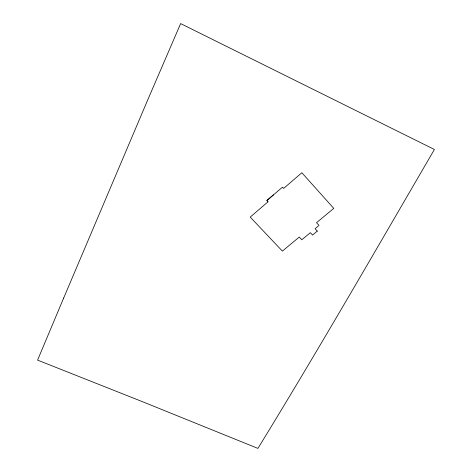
<?xml version="1.0" encoding="UTF-8"?>
<svg xmlns="http://www.w3.org/2000/svg" width="472" height="472" viewBox="0 0 472 472"><rect width="100%" height="100%" fill="white"/><g stroke="black" fill="none" stroke-linecap="round" stroke-linejoin="round"><path stroke-width="0.71" d="M268.002 201.821L250.213 217.096L282.374 251.098L299.266 237.056L301.791 239.776L310.352 232.678L312.553 235.068L317.29 231.068M268.002 201.815L266.863 200.535L282.48 187.148L283.631 188.405L301.862 172.746L333.769 208.376L316.517 222.713L319.031 225.41M266.863 200.535L273.5 194.865M318.47 225.876L315.101 228.678L317.302 231.132M63.655 298.074L37.589 360.112L143.199 401.985L257.913 448.4C318.458 349.781 376.143 249.446 434.411 149.482L180.634 23.6L147.653 100.076L63.655 298.074"/></g></svg>
